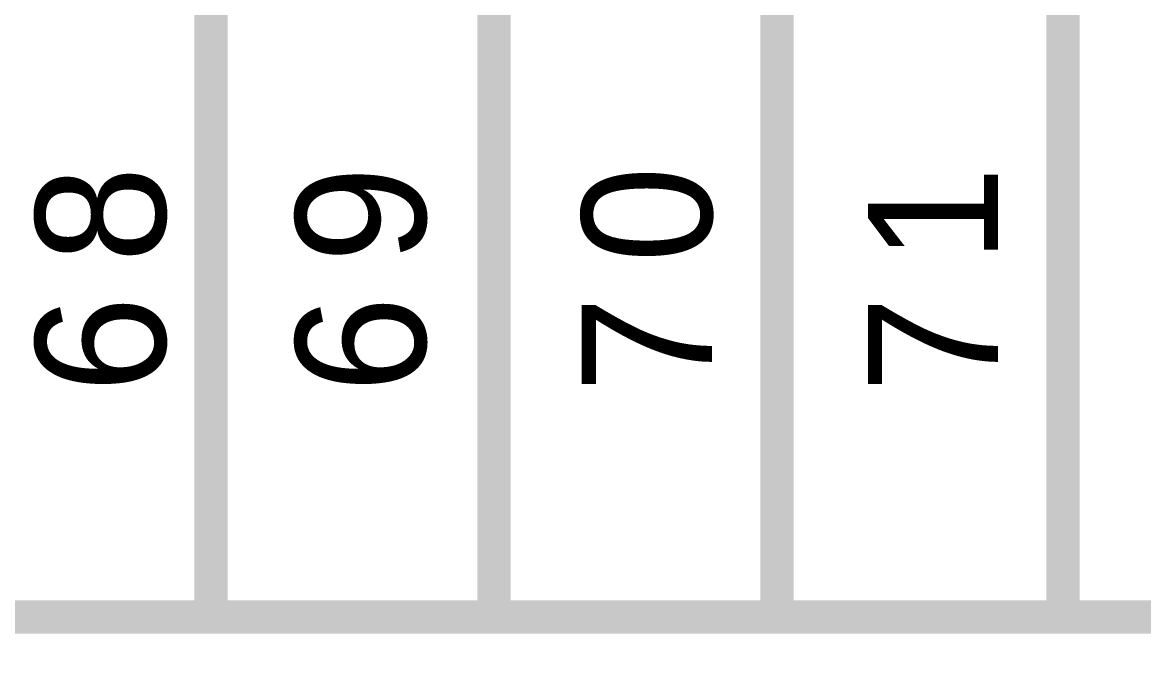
# Model space of a CAD drawing. Header units: inches. Extents: x 0 to 31.5, y 0 to 22.3.
# Drawn here: x 23.6319 to 24.0278, y 14.1851 to 14.4095 of the extents above; entities that cross this region are included whole.
import ezdxf

# ---------------------------------------------------------------- set-up
doc = ezdxf.new("R2010")
doc.units = ezdxf.units.IN
doc.header["$MEASUREMENT"] = 0
doc.layers.add('Sheet', color=255, linetype='Continuous')

msp = doc.modelspace()

# ---------------------------------------------------------------- linework, layer by layer
at = {"layer": 'Sheet'}
for points in [[(23.69849, 14.39921, 0.0118, 0.0118, 0), (23.69849, 14.59906, 0.0118, 0.0118, 0)], [(23.79839, 14.39921, 0.0118, 0.0118, 0), (23.79839, 14.59906, 0.0118, 0.0118, 0)], [(23.89829, 14.39921, 0.0118, 0.0118, 0), (23.89829, 14.59906, 0.0118, 0.0118, 0)], [(23.99934, 14.39921, 0.0118, 0.0118, 0), (23.99934, 14.59906, 0.0118, 0.0118, 0)], [(23.69849, 14.19937, 0.0118, 0.0118, 0), (23.69849, 14.39921, 0.0118, 0.0118, 0)], [(23.79839, 14.19937, 0.0118, 0.0118, 0), (23.79839, 14.39921, 0.0118, 0.0118, 0)], [(23.89829, 14.19937, 0.0118, 0.0118, 0), (23.89829, 14.39921, 0.0118, 0.0118, 0)], [(23.99934, 14.19937, 0.0118, 0.0118, 0), (23.99934, 14.39921, 0.0118, 0.0118, 0)]]:
    msp.add_lwpolyline(points, format="xyseb", dxfattribs=at)
for points in [[(19.99984, 14.19937, 0.0118, 0.0118, 0), (25.19816, 14.19937, 0.0118, 0.0118, 0), (25.19816, 10.7997, 0.0118, 0.0118, 0), (19.99984, 10.7997, 0.0118, 0.0118, 0), (19.99984, 14.19937, 0.0118, 0.0118, 0)], [(19.99984, 14.19937, 0.0039, 0.0039, 0), (19.99984, 10.7997, 0.0039, 0.0039, 0), (25.19816, 10.7997, 0.0039, 0.0039, 0), (25.19816, 14.19937, 0.0039, 0.0039, 0), (19.99984, 14.19937, 0.0039, 0.0039, 0), (19.99984, 14.19937, 0.0039, 0.0039, 0)]]:
    msp.add_lwpolyline(points, format="xyseb", close=True, dxfattribs=at)

# ---------------------------------------------------------------- texts
for s, p in [('8', (23.68241, 14.32456)), ('0', (23.87533, 14.32456)), ('9', (23.77428, 14.32456)), ('1', (23.97638, 14.32456)), ('6', (23.68241, 14.27862)), ('6', (23.77428, 14.27862)), ('7', (23.87533, 14.27862)), ('7', (23.97638, 14.27862))]:
    msp.add_text(s, height=0.04594, rotation=90, dxfattribs=at).set_placement(p)

doc.saveas('drawing.dxf')
